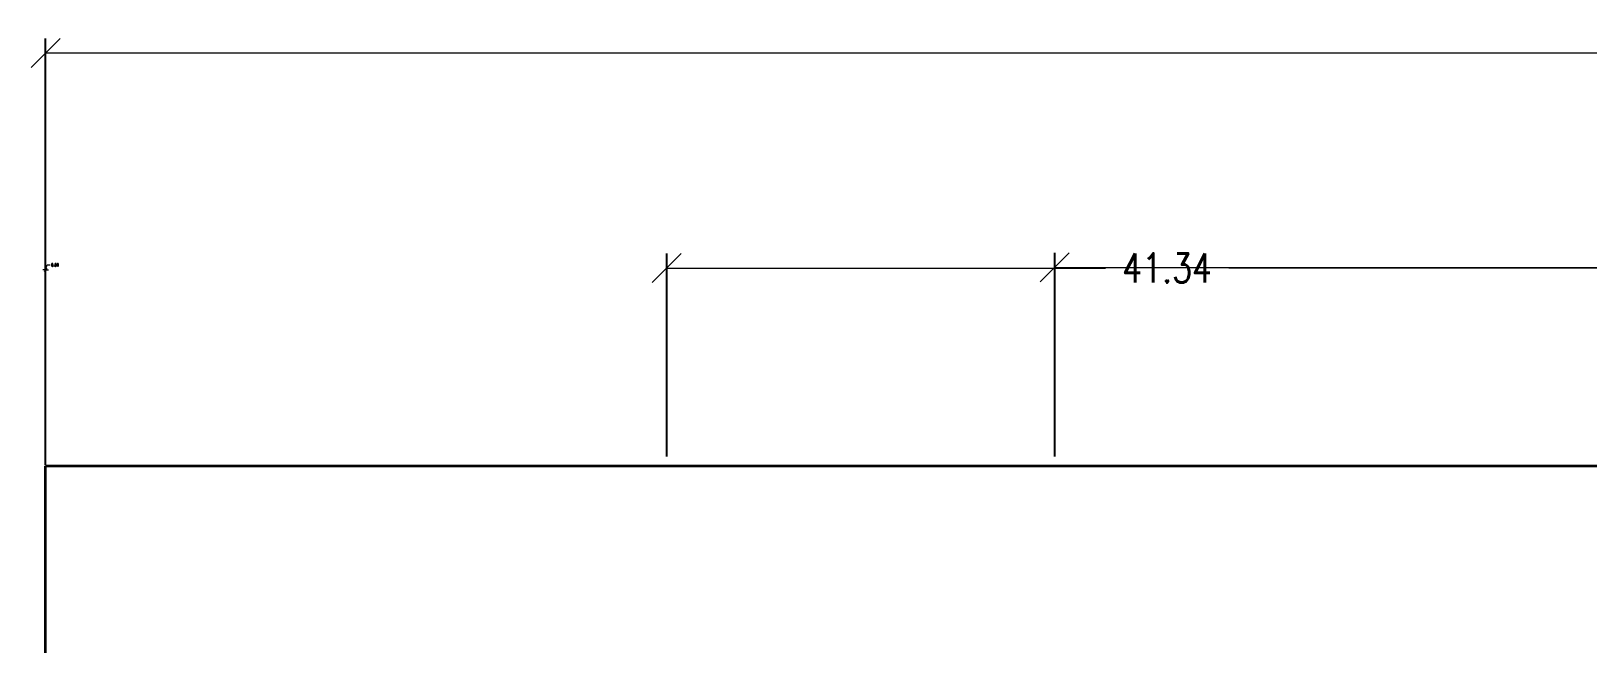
# Paper-space layout 'A000' of a CAD drawing. Header units: metres, sheet in millimetres. Extents: x -6 to 588, y -18 to 402.
# Drawn here: x 309.1 to 373.4, y 272.2 to 297.5 of the extents above; entities that cross this region are included whole.
import ezdxf

# ---------------------------------------------------------------- set-up
doc = ezdxf.new("R2010")
doc.units = ezdxf.units.M
doc.header["$MEASUREMENT"] = 0
doc.layers.get('DEFPOINTS').update_dxf_attribs({"color": 210})
for name, color, linetype, lineweight in [('A-ANNO-DIMS', 3, 'Continuous', 18), ('A-ELEV-MBE1', 7, 'Continuous', 35), ('A-WALL-FULL-EXTR', 7, 'Continuous', 35)]:
    doc.layers.add(name, color=color, linetype=linetype, lineweight=lineweight)
doc.styles.add('E-ROMANS', font='romans.shx', dxfattribs={"width": 0.8})
doc.dimstyles.new('E-0100_ARW_18', dxfattribs={"dimscale": 0.001, "dimtxt": 180, "dimasz": 180, "dimexe": 90, "dimexo": 60, "dimgap": 90, "dimtad": 0, "dimzin": 0, "dimdsep": 46, "dimtxsty": 'E-ROMANS', "dimblk": 'OPEN90', "dimcen": 90, "dimclrd": 256, "dimclre": 256, "dimclrt": 256, "dimadec": 0, "dimazin": 0, "dimtfac": 1, "dimtmove": 1, "dimatfit": 3, "dimldrblk": 'OPEN90', "dimfxl": 1, "dimtfill": 1, "dimtolj": 1, "dimtzin": 0, "dimarcsym": 0})

# ---------------------------------------------------------------- blocks, each defined once
blk = doc.blocks.new('_Oblique')
at = {"color": 0, "linetype": 'ByBlock', "lineweight": -2}
blk.add_line((-0.5, -0.5), (0.5, 0.5), dxfattribs=at)
blk = doc.blocks.new('*D108')
at = {"layer": 'A-ANNO-DIMS', "lineweight": -2, "transparency": 16777216}
for p, q in [((309.67, 279.959), (309.67, 297.23)), ((504.67, 279.959), (504.67, 297.23))]:
    blk.add_line(p, q, dxfattribs=at)
at = {"layer": 'A-ANNO-DIMS', "transparency": 16777216}
for p, q in [((309.67, 296.63), (404.261, 296.63)), ((504.67, 296.63), (410.079, 296.63))]:
    blk.add_line(p, q, dxfattribs=at)
at = {"layer": 'DEFPOINTS', "color": 0, "transparency": 16777216}
for p in [(504.67, 296.63), (309.67, 279.559), (504.67, 279.559)]:
    blk.add_point(p, dxfattribs=at)
at = {"layer": 'A-ANNO-DIMS', "transparency": 16777216, "xscale": 1.2, "yscale": 1.2, "zscale": 1.2, "rotation": 180}
blk.add_blockref('_Oblique', (309.67, 296.63), dxfattribs=at)
at = {"layer": 'A-ANNO-DIMS', "transparency": 16777216, "xscale": 1.2, "yscale": 1.2, "zscale": 1.2}
blk.add_blockref('_Oblique', (504.67, 296.63), dxfattribs=at)
at = {"layer": 'A-ANNO-DIMS', "transparency": 16777216, "insert": (407.17, 296.63), "char_height": 1.2, "attachment_point": 5, "style": 'E-ROMANS', "bg_fill": 3, "box_fill_scale": 1.25, "bg_fill_color": 256, "bg_fill_true_color": 13158600, "bg_fill_transparency": 0}
blk.add_mtext('\\A1;195.00', dxfattribs=at)
blk = doc.blocks.new('_Open90')
at = {"color": 0, "linetype": 'ByBlock', "lineweight": -2}
for p, q in [((0, 0), (-1, 0)), ((-0.5, 0.5), (0, 0)), ((0, 0), (-0.5, -0.5))]:
    blk.add_line(p, q, dxfattribs=at)
blk = doc.blocks.new('*D109')
at = {"layer": 'A-ANNO-DIMS', "transparency": 16777216}
for p, q in [((309.67, 287.662), (309.55, 287.662)), ((309.67, 287.662), (309.733, 287.872)), ((309.67, 287.662), (309.79, 287.662)), ((309.733, 287.872), (309.853, 287.872))]:
    blk.add_line(p, q, dxfattribs=at)
at = {"layer": 'A-ANNO-DIMS', "lineweight": -2, "transparency": 16777216}
blk.add_line((309.67, 279.599), (309.67, 287.722), dxfattribs=at)
blk.add_line((309.67, 279.599), (309.67, 287.722), dxfattribs=at)
at = {"layer": 'DEFPOINTS', "color": 0, "transparency": 16777216}
blk.add_point((309.67, 279.559), dxfattribs=at)
blk.add_point((309.67, 279.559), dxfattribs=at)
at = {"layer": 'A-ANNO-DIMS', "transparency": 16777216, "insert": (310.059, 287.872), "char_height": 0.12, "attachment_point": 5, "style": 'E-ROMANS', "bg_fill": 3, "box_fill_scale": 1.25, "bg_fill_color": 256, "bg_fill_true_color": 13158600, "bg_fill_transparency": 0}
blk.add_mtext('\\A1;0.00', dxfattribs=at)
at = {"layer": 'DEFPOINTS', "color": 0, "transparency": 16777216}
blk.add_point((309.67, 287.662), dxfattribs=at)
at = {"layer": 'A-ANNO-DIMS', "transparency": 16777216, "xscale": 0.12, "yscale": 0.12, "zscale": 0.12}
blk.add_blockref('_Oblique', (309.67, 287.662), dxfattribs=at)
at = {"layer": 'A-ANNO-DIMS', "transparency": 16777216, "xscale": 0.12, "yscale": 0.12, "zscale": 0.12, "rotation": 180}
blk.add_blockref('_Oblique', (309.67, 287.662), dxfattribs=at)
blk = doc.blocks.new('*D110')
at = {"layer": 'A-ANNO-DIMS', "lineweight": -2, "transparency": 16777216}
for p, q in [((335.33, 279.959), (335.33, 288.344)), ((376.67, 279.959), (376.67, 288.344))]:
    blk.add_line(p, q, dxfattribs=at)
at = {"layer": 'A-ANNO-DIMS', "transparency": 16777216}
for p, q in [((335.33, 287.744), (353.457, 287.744)), ((376.67, 287.744), (358.543, 287.744))]:
    blk.add_line(p, q, dxfattribs=at)
at = {"layer": 'DEFPOINTS', "color": 0, "transparency": 16777216}
for p in [(376.67, 287.744), (335.33, 279.559), (376.67, 279.559)]:
    blk.add_point(p, dxfattribs=at)
at = {"layer": 'A-ANNO-DIMS', "transparency": 16777216, "xscale": 1.2, "yscale": 1.2, "zscale": 1.2, "rotation": 180}
blk.add_blockref('_Oblique', (335.33, 287.744), dxfattribs=at)
at = {"layer": 'A-ANNO-DIMS', "transparency": 16777216, "xscale": 1.2, "yscale": 1.2, "zscale": 1.2}
blk.add_blockref('_Oblique', (376.67, 287.744), dxfattribs=at)
at = {"layer": 'A-ANNO-DIMS', "transparency": 16777216, "insert": (356, 287.744), "char_height": 1.2, "attachment_point": 5, "style": 'E-ROMANS', "bg_fill": 3, "box_fill_scale": 1.25, "bg_fill_color": 256, "bg_fill_true_color": 13158600, "bg_fill_transparency": 0}
blk.add_mtext('\\A1;41.34', dxfattribs=at)
blk = doc.blocks.new('*D95')
at = {"layer": 'A-ANNO-DIMS', "lineweight": -2, "transparency": 16777216}
for p, q in [((351.355, 279.959), (351.355, 288.368)), ((420.67, 279.959), (420.67, 288.368))]:
    blk.add_line(p, q, dxfattribs=at)
at = {"layer": 'A-ANNO-DIMS', "transparency": 16777216}
for p, q in [((351.355, 287.768), (383.515, 287.768)), ((420.67, 287.768), (388.509, 287.768))]:
    blk.add_line(p, q, dxfattribs=at)
at = {"layer": 'DEFPOINTS', "color": 0, "transparency": 16777216}
for p in [(420.67, 287.768), (351.355, 279.559), (420.67, 279.559)]:
    blk.add_point(p, dxfattribs=at)
at = {"layer": 'A-ANNO-DIMS', "transparency": 16777216, "xscale": 1.2, "yscale": 1.2, "zscale": 1.2, "rotation": 180}
blk.add_blockref('_Oblique', (351.355, 287.768), dxfattribs=at)
at = {"layer": 'A-ANNO-DIMS', "transparency": 16777216, "xscale": 1.2, "yscale": 1.2, "zscale": 1.2}
blk.add_blockref('_Oblique', (420.67, 287.768), dxfattribs=at)
at = {"layer": 'A-ANNO-DIMS', "transparency": 16777216, "insert": (386.012, 287.768), "char_height": 1.2, "attachment_point": 5, "style": 'E-ROMANS', "bg_fill": 3, "box_fill_scale": 1.25, "bg_fill_color": 256, "bg_fill_true_color": 13158600, "bg_fill_transparency": 0}
blk.add_mtext('\\A1;69.32', dxfattribs=at)

psp = doc.layouts.new('A000')

# ---------------------------------------------------------------- linework, layer by layer
at = {"layer": 'A-ELEV-MBE1'}
psp.add_line((376.67, 279.559), (309.67, 279.559), dxfattribs=at)
at = {"layer": 'A-WALL-FULL-EXTR'}
psp.add_line((309.67, 271.559), (309.67, 279.559), dxfattribs=at)

# ---------------------------------------------------------------- next in the draw order: dimensions: what is measured, and where the dimension line sits
at = {"layer": 'A-ANNO-DIMS'}
dim = psp.add_linear_dim(base=(504.67, 296.63), p1=(309.67, 279.559), p2=(504.67, 279.559), dimstyle='E-0100_ARW_18', override={"dimscale": 0.01, "dimtxt": 120, "dimasz": 120, "dimexe": 60, "dimexo": 40, "dimgap": 60, "dimblk": 'Oblique', "dimcen": 60, "dimlwd": 65535}, dxfattribs=at)
dim.commit()
dim.dimension.update_dxf_attribs({"geometry": '*D108', "text_midpoint": (407.17, 296.63)})

# ---------------------------------------------------------------- next in the draw order: dimensions: what is measured, and where the dimension line sits
for base, p1, p2, override, picture, middle in [((376.67, 287.744), (335.33, 279.559), (376.67, 279.559), {"dimscale": 0.01, "dimtxt": 120, "dimasz": 120, "dimexe": 60, "dimexo": 40, "dimgap": 60, "dimblk": 'Oblique', "dimcen": 60, "dimlwd": 65535}, '*D110', (356, 287.744)), ((309.669930654, 287.662072129), (309.669930654, 279.55917455), (309.669930654, 279.55917455), {"dimtxt": 120, "dimasz": 120, "dimexe": 60, "dimexo": 40, "dimgap": 60, "dimblk": 'Oblique', "dimcen": 60, "dimlwd": 65535}, '*D109', (309.912930654, 287.872072129))]:
    dim = psp.add_linear_dim(base=base, p1=p1, p2=p2, dimstyle='E-0100_ARW_18', override=override, dxfattribs=at)
    dim.commit()
    dim.dimension.update_dxf_attribs({"geometry": picture, "text_midpoint": middle})

# ---------------------------------------------------------------- next in the draw order: dimensions: what is measured, and where the dimension line sits
dim = psp.add_linear_dim(base=(420.6699, 287.7679), p1=(351.3546, 279.5592), p2=(420.6699, 279.5592), dimstyle='E-0100_ARW_18', override={"dimscale": 0.01, "dimtxt": 120, "dimasz": 120, "dimexe": 60, "dimexo": 40, "dimgap": 60, "dimblk": 'Oblique', "dimcen": 60, "dimlwd": 65535}, dxfattribs=at)
dim.commit()
dim.dimension.update_dxf_attribs({"geometry": '*D95', "text_midpoint": (386.0123, 287.7679)})

doc.saveas('drawing.dxf')
